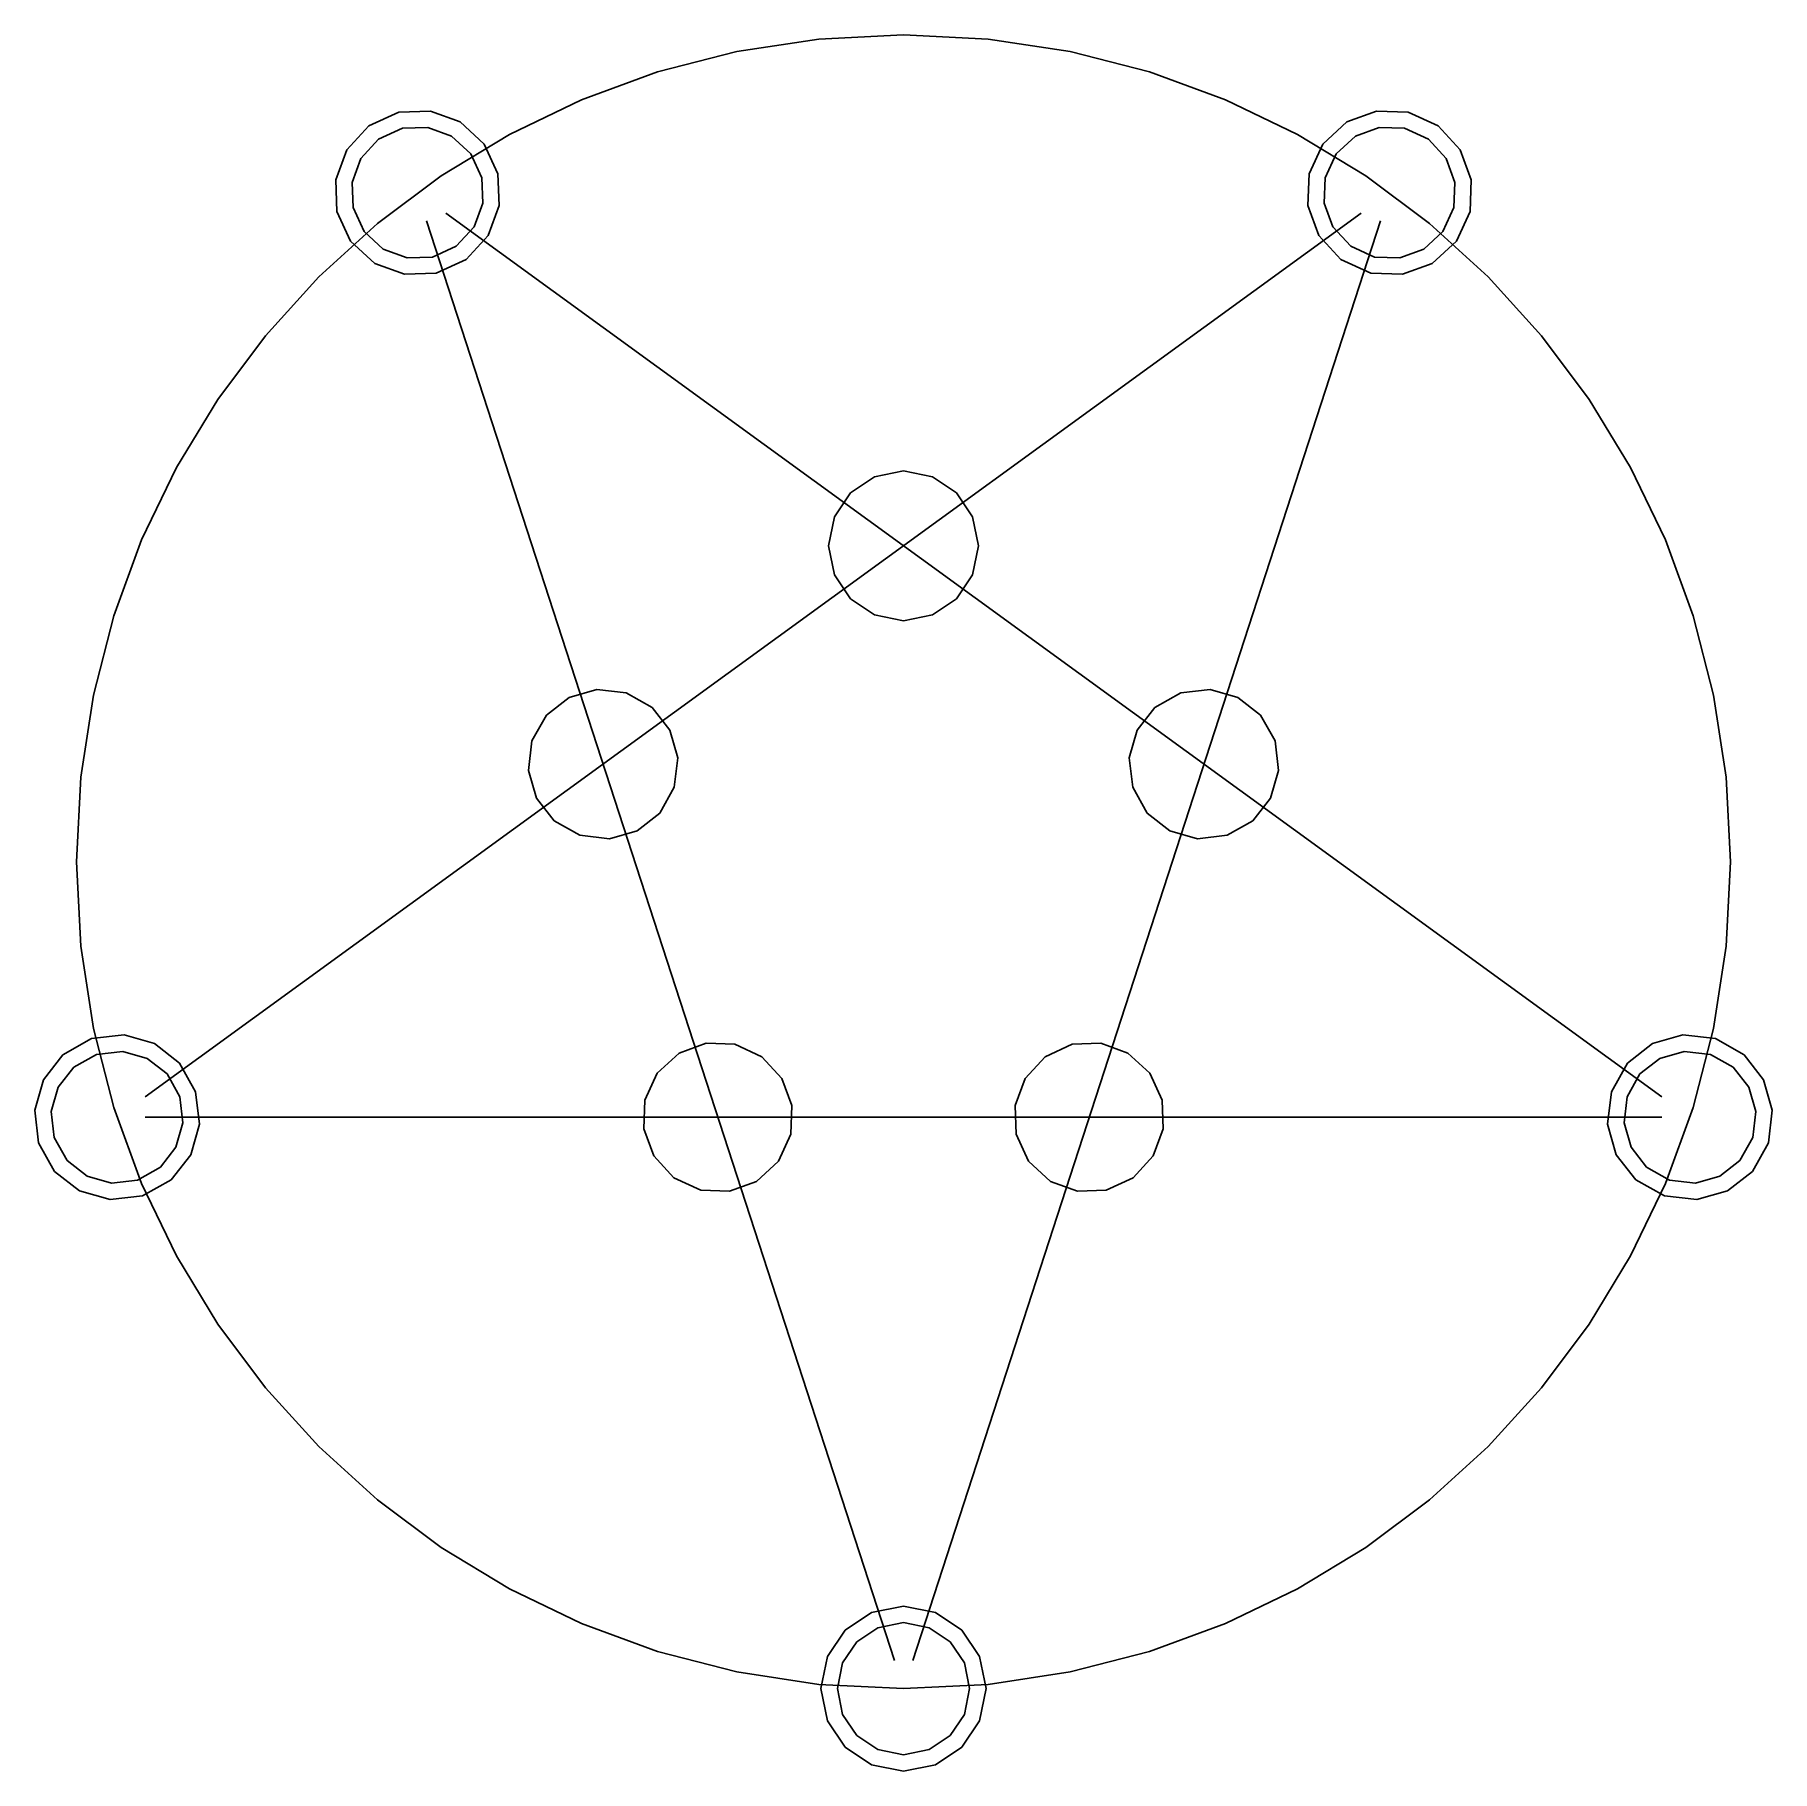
# Model space of a CAD drawing. Extents: x -30.6 to 30.6, y 24.4 to 85.5.
import ezdxf

# ---------------------------------------------------------------- set-up
doc = ezdxf.new("R2010")
doc.units = 0

msp = doc.modelspace()

# ---------------------------------------------------------------- linework, layer by layer
at = {"layer": 'Layer 1'}
for p, q in [((-5.865021, 84.954669), (-2.97549, 85.395654)), ((-2.97549, 85.395654), (0, 85.5459)), ((0, 85.5459), (2.97549, 85.395654)), ((2.97549, 85.395654), (5.865021, 84.954669)), ((-8.653965, 84.23757), (-5.865021, 84.954669)), ((5.865021, 84.954669), (8.653965, 84.23757)), ((-11.327695, 83.258986), (-8.653965, 84.23757)), ((8.653965, 84.23757), (11.327695, 83.258986)), ((-13.871585, 82.033543), (-11.327695, 83.258986)), ((11.327695, 83.258986), (13.871585, 82.033543)), ((-18.81436, 82.34035), (-17.764481, 82.82071)), ((-17.764481, 82.82071), (-16.650571, 82.859829)), ((-16.650571, 82.859829), (-15.603271, 82.478397)), ((15.60325, 82.478392), (16.650551, 82.859823)), ((16.650551, 82.859823), (17.76446, 82.820703)), ((17.76446, 82.820703), (18.81434, 82.340343)), ((-19.59565, 81.490299), (-18.81436, 82.34035)), ((-18.472613, 81.86992), (-17.632705, 82.254209)), ((-17.632705, 82.254209), (-16.741573, 82.285505)), ((-16.741573, 82.285505), (-15.903729, 81.98036)), ((-16.271007, 80.57587), (-13.871585, 82.033543)), ((-15.903729, 81.98036), (-15.223683, 81.355328)), ((-15.603271, 82.478397), (-14.75322, 81.697107)), ((13.871585, 82.033543), (16.271007, 80.57587)), ((14.7532, 81.6971), (15.60325, 82.478392)), ((15.2236, 81.3553), (15.903643, 81.980333)), ((15.903643, 81.980333), (16.741488, 82.285477)), ((16.741488, 82.285477), (17.632621, 82.25418)), ((17.632621, 82.25418), (18.47253, 81.869892)), ((18.81434, 82.340343), (19.595632, 81.490291)), ((-19.977081, 80.442998), (-19.59565, 81.490299)), ((-19.097644, 81.18988), (-18.472613, 81.86992)), ((-15.223683, 81.355328), (-14.839394, 80.51542)), ((-14.75322, 81.697107), (-14.27286, 80.647226)), ((14.27284, 80.647215), (14.753202, 81.697095)), ((14.753202, 81.697095), (14.7532, 81.6971)), ((14.839317, 80.515397), (15.223605, 81.3553)), ((15.223605, 81.3553), (15.2236, 81.3553)), ((18.47253, 81.869892), (19.097558, 81.18985)), ((19.595632, 81.490291), (19.977063, 80.44299)), ((-19.402788, 80.352039), (-19.097644, 81.18988)), ((19.097558, 81.18985), (19.402702, 80.352007)), ((-19.937962, 79.329085), (-19.977081, 80.442998)), ((-19.371491, 79.460908), (-19.402788, 80.352039)), ((-18.511333, 78.900592), (-16.271007, 80.57587)), ((-14.839394, 80.51542), (-14.808099, 79.624289)), ((-14.27286, 80.647226), (-14.233741, 79.533315)), ((14.233722, 79.533304), (14.27284, 80.647215)), ((14.80802, 79.624267), (14.839317, 80.515397)), ((16.271007, 80.57587), (18.511333, 78.900592)), ((19.402702, 80.352007), (19.371407, 79.460876)), ((19.977063, 80.44299), (19.937942, 79.329078)), ((-14.808099, 79.624289), (-15.113243, 78.786448)), ((-14.233741, 79.533315), (-14.615171, 78.486014)), ((14.615153, 78.486004), (14.233722, 79.533304)), ((15.113164, 78.786423), (14.80802, 79.624267)), ((-26.6841, 48.1718), (16.112, 79.2672)), ((-20.577938, 77.022337), (-18.511333, 78.900592)), ((-19.4576, 78.2792), (-19.937962, 79.329085)), ((-18.9872, 78.621), (-19.371491, 79.460908)), ((-0.322083, 28.3363), (-16.7827, 78.9948)), ((-16.112, 79.2678), (26.6841, 48.1723)), ((16.7833, 78.9948), (0.322732, 28.3363)), ((18.511333, 78.900592), (20.577938, 77.022337)), ((19.371407, 79.460876), (18.987117, 78.620972)), ((19.937942, 79.329078), (19.45758, 78.279193)), ((-19.457598, 78.279205), (-19.4576, 78.2792)), ((-18.607553, 77.497917), (-19.457598, 78.279205)), ((-18.987195, 78.621), (-18.9872, 78.621)), ((-18.307155, 77.995968), (-18.987195, 78.621)), ((-15.113243, 78.786448), (-15.738275, 78.106408)), ((-14.615171, 78.486014), (-15.396458, 77.635967)), ((15.39644, 77.635955), (14.615153, 78.486004)), ((15.738197, 78.10638), (15.113164, 78.786423)), ((18.987117, 78.620972), (18.307078, 77.995939)), ((19.45758, 78.279193), (18.607531, 77.497906)), ((-17.469314, 77.690823), (-18.307155, 77.995968)), ((-16.578183, 77.722119), (-17.469314, 77.690823)), ((-15.738275, 78.106408), (-16.578183, 77.722119)), ((16.578106, 77.722092), (15.738197, 78.10638)), ((17.469236, 77.690795), (16.578106, 77.722092)), ((18.307078, 77.995939), (17.469236, 77.690795)), ((-17.560254, 77.116487), (-18.607553, 77.497917)), ((-16.446343, 77.155606), (-17.560254, 77.116487)), ((-15.396458, 77.635967), (-16.446343, 77.155606)), ((16.446324, 77.155593), (15.39644, 77.635955)), ((17.560233, 77.116475), (16.446324, 77.155593)), ((18.607531, 77.497906), (17.560233, 77.116475)), ((-22.456192, 74.955733), (-20.577938, 77.022337)), ((20.577938, 77.022337), (22.456192, 74.955733)), ((-24.13147, 72.715407), (-22.456192, 74.955733)), ((22.456192, 74.955733), (24.13147, 72.715407)), ((-25.589143, 70.315985), (-24.13147, 72.715407)), ((24.13147, 72.715407), (25.589143, 70.315985)), ((-26.814586, 67.772095), (-25.589143, 70.315985)), ((-1.862806, 69.423106), (-1.025432, 69.987677)), ((-1.862806, 69.423106), (-1.025432, 69.987677)), ((-1.025432, 69.987677), (0, 70.1947)), ((-1.025432, 69.987677), (0, 70.1947)), ((0, 70.1947), (1.025432, 69.987677)), ((0, 70.1947), (1.025432, 69.987677)), ((1.025432, 69.987677), (1.862806, 69.423106)), ((1.025432, 69.987677), (1.862806, 69.423106)), ((25.589143, 70.315985), (26.814586, 67.772095)), ((-2.427377, 68.585732), (-1.862806, 69.423106)), ((-2.427377, 68.585732), (-1.862806, 69.423106)), ((1.862806, 69.423106), (2.427377, 68.585732)), ((1.862806, 69.423106), (2.427377, 68.585732)), ((-2.6344, 67.5603), (-2.427377, 68.585732)), ((-2.6344, 67.5603), (-2.427377, 68.585732)), ((2.427377, 68.585732), (2.6344, 67.5603)), ((2.427377, 68.585732), (2.6344, 67.5603)), ((-27.79317, 65.098365), (-26.814586, 67.772095)), ((-2.427377, 66.534868), (-2.6344, 67.5603)), ((-2.427377, 66.534868), (-2.6344, 67.5603)), ((2.6344, 67.5603), (2.427377, 66.534868)), ((2.6344, 67.5603), (2.427377, 66.534868)), ((2.6344, 67.5603), (2.6344, 67.5603)), ((2.6344, 67.5603), (2.6344, 67.5603)), ((26.814586, 67.772095), (27.79317, 65.098365)), ((-1.862806, 65.697494), (-2.427377, 66.534868)), ((-1.862806, 65.697494), (-2.427377, 66.534868)), ((2.427377, 66.534868), (1.862806, 65.697494)), ((2.427377, 66.534868), (1.862806, 65.697494)), ((-1.025432, 65.132923), (-1.862806, 65.697494)), ((-1.025432, 65.132923), (-1.862806, 65.697494)), ((1.862806, 65.697494), (1.025432, 65.132923)), ((1.862806, 65.697494), (1.025432, 65.132923)), ((-28.510269, 62.309421), (-27.79317, 65.098365)), ((0, 64.9259), (-1.025432, 65.132923)), ((0, 64.9259), (-1.025432, 65.132923)), ((1.025432, 65.132923), (0, 64.9259)), ((1.025432, 65.132923), (0, 64.9259)), ((27.79317, 65.098365), (28.510269, 62.309421)), ((-11.767991, 62.22671), (-10.79713, 62.504888)), ((-10.79713, 62.504888), (-9.7579, 62.3849)), ((-9.75791, 62.3849), (-8.846627, 61.871129)), ((-9.7579, 62.3849), (-9.75791, 62.3849)), ((8.846628, 61.871198), (9.75791, 62.38497)), ((9.75791, 62.38497), (10.797136, 62.504959)), ((10.797136, 62.504959), (11.767997, 62.226782)), ((-28.951254, 59.41989), (-28.510269, 62.309421)), ((-12.563699, 61.604777), (-11.767991, 62.22671)), ((-8.846627, 61.871129), (-8.224691, 61.075421)), ((8.224693, 61.075487), (8.846628, 61.871198)), ((11.767997, 62.226782), (12.563708, 61.604849)), ((28.510269, 62.309421), (28.951254, 59.41989)), ((-13.07747, 60.6935), (-12.563699, 61.604777)), ((12.563708, 61.604849), (13.07748, 60.69357)), ((-13.197458, 59.65427), (-13.07747, 60.6935)), ((-8.224691, 61.075421), (-7.946512, 60.10456)), ((7.946514, 60.104626), (8.224693, 61.075487)), ((13.07748, 60.69357), (13.197469, 59.65434)), ((-7.946512, 60.10456), (-8.0665, 59.06533)), ((8.0665, 59.0654), (7.946514, 60.104626)), ((-29.1015, 56.4444), (-28.951254, 59.41989)), ((-12.91928, 58.683409), (-13.197458, 59.65427)), ((13.197469, 59.65434), (12.919291, 58.683479)), ((28.951254, 59.41989), (29.1015, 56.4444)), ((-8.0665, 59.06533), (-8.580274, 58.154047)), ((8.58027, 58.154103), (8.0665, 59.0654)), ((-12.297347, 57.887701), (-12.91928, 58.683409)), ((-8.580274, 58.154047), (-9.375984, 57.532113)), ((9.375979, 57.532175), (8.58027, 58.154103)), ((12.919291, 58.683479), (12.297359, 57.887771)), ((-11.38607, 57.37393), (-12.297347, 57.887701)), ((-9.375984, 57.532113), (-10.346845, 57.253937)), ((10.346848, 57.254009), (9.375979, 57.532175)), ((12.297359, 57.887771), (11.38608, 57.374)), ((-10.346845, 57.253937), (-11.38607, 57.37393)), ((11.3861, 57.374), (10.346848, 57.254009)), ((11.38608, 57.374), (11.3861, 57.374)), ((-28.951254, 53.46891), (-29.1015, 56.4444)), ((29.1015, 56.4444), (28.951254, 53.46891)), ((29.1015, 56.4444), (29.1015, 56.4444)), ((-28.510269, 50.579379), (-28.951254, 53.46891)), ((28.951254, 53.46891), (28.510269, 50.579379)), ((-29.581664, 49.649529), (-28.57593, 50.21655)), ((-28.57593, 50.21655), (-27.428987, 50.348976)), ((-27.79317, 47.790435), (-28.510269, 50.579379)), ((-27.428987, 50.348976), (-26.357496, 50.041968)), ((26.357465, 50.04202), (27.428956, 50.349026)), ((27.428956, 50.349026), (28.5759, 50.2166)), ((28.510269, 50.579379), (27.79317, 47.790435)), ((28.5759, 50.2166), (29.581632, 49.649577)), ((28.5759, 50.2166), (28.5759, 50.2166)), ((-30.268059, 48.771347), (-29.581664, 49.649529)), ((-29.200837, 49.209971), (-28.39625, 49.66359)), ((-28.39625, 49.66359), (-27.478696, 49.76953)), ((-27.478696, 49.76953), (-26.621501, 49.523922)), ((-26.357496, 50.041968), (-25.479313, 49.355573)), ((-8.66505, 48.9998), (-7.894831, 49.707714)), ((-7.894831, 49.707714), (-6.945889, 50.053323)), ((-6.945889, 50.053323), (-5.936592, 50.017875)), ((-5.936592, 50.017875), (-4.98531, 49.582622)), ((-4.98531, 49.582622), (-4.277401, 48.812403)), ((4.277401, 48.812473), (4.98531, 49.5827)), ((4.98531, 49.5827), (5.936592, 50.017951)), ((5.936592, 50.017951), (6.945889, 50.053397)), ((6.945889, 50.053397), (7.894831, 49.70779)), ((7.894831, 49.70779), (8.66505, 48.999878)), ((25.479282, 49.355626), (26.357465, 50.04202)), ((26.621448, 49.523935), (27.478642, 49.769541)), ((27.478642, 49.769541), (28.3962, 49.6636)), ((28.3962, 49.6636), (29.20079, 49.209979)), ((28.3962, 49.6636), (28.3962, 49.6636)), ((29.581632, 49.649577), (30.268026, 48.771393)), ((-29.749954, 48.507422), (-29.200837, 49.209971)), ((-26.621501, 49.523922), (-25.918951, 48.974806)), ((-25.918951, 48.974806), (-25.46533, 48.17022)), ((-25.479313, 49.355573), (-24.91229, 48.34984)), ((-9.100302, 48.048516), (-8.66505, 48.999797)), ((-8.66505, 48.999797), (-8.66505, 48.9998)), ((8.66505, 48.999878), (9.1003, 48.048596)), ((24.91226, 48.34989), (25.479282, 49.355626)), ((25.46528, 48.17023), (25.9189, 48.974819)), ((25.9189, 48.974819), (26.621448, 49.523935)), ((29.20079, 49.209979), (29.749909, 48.507431)), ((-30.575067, 47.699857), (-30.268059, 48.771347)), ((-29.995562, 47.650228), (-29.749954, 48.507422)), ((-24.91229, 48.34984), (-24.779863, 47.202897)), ((-4.277401, 48.812403), (-3.931795, 47.863461)), ((3.931795, 47.863512), (4.277401, 48.812473)), ((24.779834, 47.202947), (24.91226, 48.34989)), ((29.749909, 48.507431), (29.995515, 47.650238)), ((30.268026, 48.771393), (30.575035, 47.699903)), ((-30.44264, 46.55291), (-30.575067, 47.699857)), ((-26.814586, 45.116705), (-27.79317, 47.790435)), ((-25.46533, 48.17022), (-25.359388, 47.252662)), ((-9.135747, 47.039219), (-9.100302, 48.048516)), ((-3.931795, 47.863461), (-3.96724, 46.854164)), ((3.967241, 46.854195), (3.931795, 47.863512)), ((9.1003, 48.048596), (9.135746, 47.039299)), ((25.359335, 47.252672), (25.46528, 48.17023)), ((27.79317, 47.790435), (26.814586, 45.116705)), ((30.575035, 47.699903), (30.44261, 46.55296)), ((-29.88962, 46.73267), (-29.995562, 47.650228)), ((26.6841, 47.4514), (-26.6841, 47.4514)), ((-25.359388, 47.252662), (-25.604996, 46.395468)), ((-24.779863, 47.202897), (-25.08687, 46.131406)), ((25.08684, 46.131458), (24.779834, 47.202947)), ((25.604941, 46.395479), (25.359335, 47.252672)), ((29.995515, 47.650238), (29.88957, 46.73268)), ((-29.875617, 45.547178), (-30.44264, 46.55291)), ((-29.436001, 45.928084), (-29.88962, 46.73267)), ((-8.790138, 46.090277), (-9.135747, 47.039219)), ((-3.96724, 46.854164), (-4.402488, 45.902882)), ((4.40249, 45.9029), (3.967241, 46.854195)), ((9.135746, 47.039299), (8.790139, 46.090357)), ((29.88957, 46.73268), (29.43595, 45.92809)), ((30.44261, 46.55296), (29.875588, 45.547228)), ((-28.733453, 45.378967), (-29.436001, 45.928084)), ((-25.604996, 46.395468), (-26.154113, 45.692919)), ((-25.08687, 46.131406), (-25.773265, 45.253223)), ((-8.082228, 45.320057), (-8.790138, 46.090277)), ((-4.402488, 45.902882), (-5.172707, 45.194968)), ((5.172707, 45.195051), (4.402488, 45.902963)), ((4.402488, 45.902963), (4.40249, 45.9029)), ((8.790139, 46.090357), (8.082228, 45.320138)), ((25.773234, 45.253274), (25.08684, 46.131458)), ((26.15406, 45.692931), (25.604941, 46.395479)), ((29.43595, 45.92809), (28.733402, 45.378971)), ((-28.997434, 44.860785), (-29.875617, 45.547178)), ((-27.876258, 45.133359), (-28.733453, 45.378967)), ((-26.154113, 45.692919), (-26.9587, 45.2393)), ((-25.773265, 45.253223), (-26.779, 44.6862)), ((-7.130946, 44.884806), (-8.082228, 45.320057)), ((8.082228, 45.320138), (7.130946, 44.884889)), ((26.77897, 44.68625), (25.773234, 45.253274)), ((26.95865, 45.23931), (26.15406, 45.692931)), ((28.733402, 45.378971), (27.876208, 45.133365)), ((29.875588, 45.547228), (28.997405, 44.860834)), ((-27.925943, 44.553776), (-28.997434, 44.860785)), ((-26.779, 44.6862), (-27.925943, 44.553776)), ((-26.9587, 45.2393), (-27.876258, 45.133359)), ((-26.9587, 45.2393), (-26.9587, 45.2393)), ((-25.589143, 42.572815), (-26.814586, 45.116705)), ((-26.779, 44.6862), (-26.779, 44.6862)), ((-6.121649, 44.849359), (-7.130946, 44.884806)), ((-5.172707, 45.194968), (-6.121649, 44.849359)), ((6.121649, 44.849443), (5.172707, 45.195051)), ((7.130946, 44.884889), (6.121649, 44.849443)), ((26.814586, 45.116705), (25.589143, 42.572815)), ((27.925914, 44.553825), (26.77897, 44.68625)), ((27.876208, 45.133365), (26.95865, 45.23931)), ((28.997405, 44.860834), (27.925914, 44.553825)), ((-24.13147, 40.173393), (-25.589143, 42.572815)), ((25.589143, 42.572815), (24.13147, 40.173393)), ((-22.456192, 37.933067), (-24.13147, 40.173393)), ((24.13147, 40.173393), (22.456192, 37.933067)), ((-20.577938, 35.866462), (-22.456192, 37.933067)), ((22.456192, 37.933067), (20.577938, 35.866462)), ((-18.511333, 33.988208), (-20.577938, 35.866462)), ((20.577938, 35.866462), (18.511333, 33.988208)), ((-16.271007, 32.31293), (-18.511333, 33.988208)), ((18.511333, 33.988208), (16.271007, 32.31293)), ((-13.871585, 30.855257), (-16.271007, 32.31293)), ((16.271007, 32.31293), (13.871585, 30.855257)), ((-11.327695, 29.629814), (-13.871585, 30.855257)), ((13.871585, 30.855257), (11.327695, 29.629814)), ((-2.055885, 29.39879), (-1.131719, 30.021879)), ((-2.055885, 29.39879), (-1.131719, 30.021879)), ((-1.131719, 30.021879), (0, 30.25036)), ((-1.131719, 30.021879), (0, 30.25036)), ((0, 30.25036), (1.131719, 30.021879)), ((0, 30.25036), (1.131719, 30.021879)), ((1.131719, 30.021879), (2.055885, 29.39879)), ((1.131719, 30.021879), (2.055885, 29.39879)), ((-8.653965, 28.65123), (-11.327695, 29.629814)), ((-2.678971, 28.474621), (-2.055885, 29.39879)), ((-2.678971, 28.474621), (-2.055885, 29.39879)), ((-1.644714, 28.987614), (-0.905378, 29.486085)), ((-1.644714, 28.987614), (-0.905378, 29.486085)), ((-0.905378, 29.486085), (0, 29.66887)), ((-0.905378, 29.486085), (0, 29.66887)), ((0, 29.66887), (0.905378, 29.486085)), ((0, 29.66887), (0.905378, 29.486085)), ((0.905378, 29.486085), (1.644714, 28.987614)), ((0.905378, 29.486085), (1.644714, 28.987614)), ((2.055885, 29.39879), (2.678971, 28.474621)), ((2.055885, 29.39879), (2.678971, 28.474621)), ((11.327695, 29.629814), (8.653965, 28.65123)), ((-2.143185, 28.248278), (-1.644714, 28.987614)), ((-2.143185, 28.248278), (-1.644714, 28.987614)), ((1.644714, 28.987614), (2.143185, 28.248278)), ((1.644714, 28.987614), (2.143185, 28.248278)), ((-5.865021, 27.934131), (-8.653965, 28.65123)), ((-2.90745, 27.3429), (-2.678971, 28.474621)), ((-2.90745, 27.3429), (-2.678971, 28.474621)), ((-2.32597, 27.3429), (-2.143185, 28.248278)), ((-2.32597, 27.3429), (-2.143185, 28.248278)), ((2.143185, 28.248278), (2.32597, 27.3429)), ((2.143185, 28.248278), (2.32597, 27.3429)), ((2.678971, 28.474621), (2.90745, 27.3429)), ((2.678971, 28.474621), (2.90745, 27.3429)), ((8.653965, 28.65123), (5.865021, 27.934131)), ((-2.97549, 27.493146), (-5.865021, 27.934131)), ((5.865021, 27.934131), (2.97549, 27.493146)), ((0, 27.3429), (-2.97549, 27.493146)), ((-2.678971, 26.211179), (-2.90745, 27.3429)), ((-2.678971, 26.211179), (-2.90745, 27.3429)), ((-2.143185, 26.437522), (-2.32597, 27.3429)), ((-2.143185, 26.437522), (-2.32597, 27.3429)), ((2.97549, 27.493146), (0, 27.3429)), ((2.32597, 27.3429), (2.143185, 26.437522)), ((2.32597, 27.3429), (2.143185, 26.437522)), ((2.32597, 27.3429), (2.32597, 27.3429)), ((2.32597, 27.3429), (2.32597, 27.3429)), ((2.90745, 27.3429), (2.678971, 26.211179)), ((2.90745, 27.3429), (2.678971, 26.211179)), ((2.90745, 27.3429), (2.90745, 27.3429)), ((2.90745, 27.3429), (2.90745, 27.3429)), ((-1.644714, 25.698186), (-2.143185, 26.437522)), ((-1.644714, 25.698186), (-2.143185, 26.437522)), ((2.143185, 26.437522), (1.644714, 25.698186)), ((2.143185, 26.437522), (1.644714, 25.698186)), ((-2.055885, 25.28701), (-2.678971, 26.211179)), ((-2.055885, 25.28701), (-2.678971, 26.211179)), ((-0.905378, 25.199715), (-1.644714, 25.698186)), ((-0.905378, 25.199715), (-1.644714, 25.698186)), ((1.644714, 25.698186), (0.905378, 25.199715)), ((1.644714, 25.698186), (0.905378, 25.199715)), ((2.678971, 26.211179), (2.055885, 25.28701)), ((2.678971, 26.211179), (2.055885, 25.28701)), ((-1.131719, 24.663921), (-2.055885, 25.28701)), ((-1.131719, 24.663921), (-2.055885, 25.28701)), ((0, 25.01693), (-0.905378, 25.199715)), ((0, 25.01693), (-0.905378, 25.199715)), ((0.905378, 25.199715), (0, 25.01693)), ((0.905378, 25.199715), (0, 25.01693)), ((2.055885, 25.28701), (1.131719, 24.663921)), ((2.055885, 25.28701), (1.131719, 24.663921)), ((0, 24.43544), (-1.131719, 24.663921)), ((0, 24.43544), (-1.131719, 24.663921)), ((1.131719, 24.663921), (0, 24.43544)), ((1.131719, 24.663921), (0, 24.43544))]:
    msp.add_line(p, q, dxfattribs=at)

doc.saveas('drawing.dxf')
